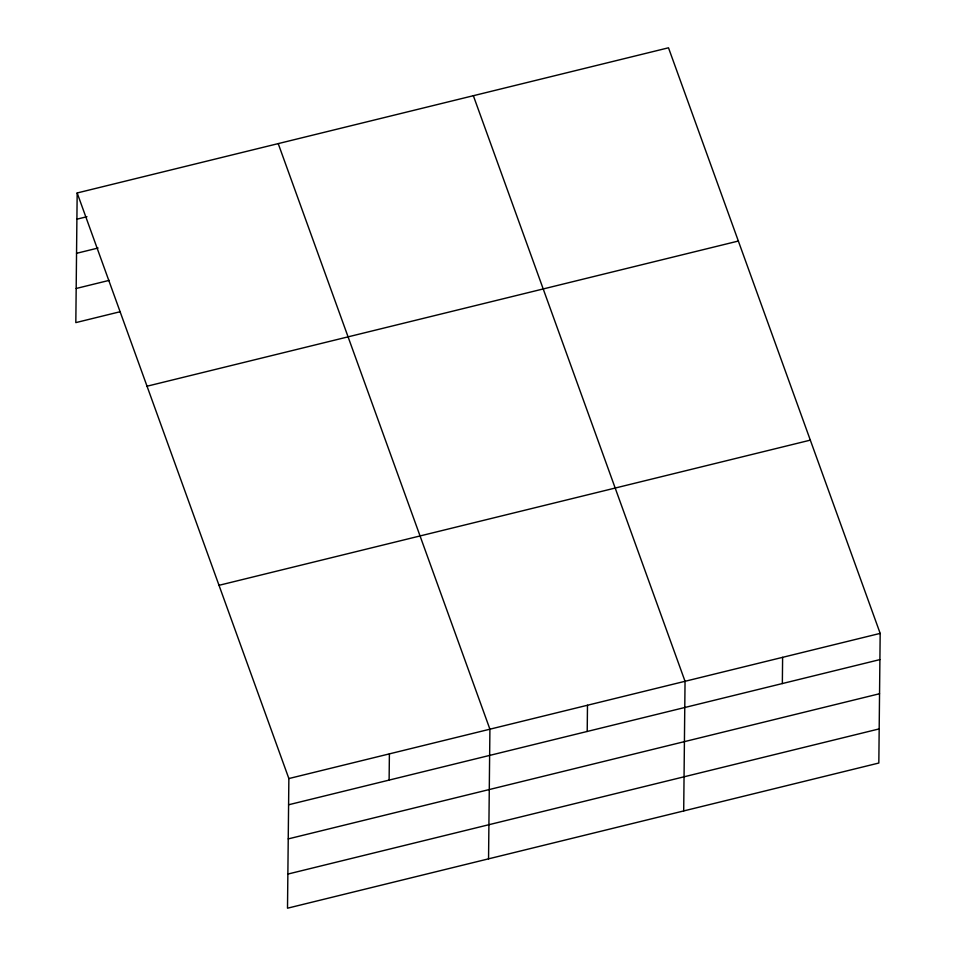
<?xml version="1.0" encoding="UTF-8"?>
<svg xmlns="http://www.w3.org/2000/svg" width="956" height="956" viewBox="0 0 956 956"><rect width="100%" height="100%" fill="white"/><g stroke="black" fill="none" stroke-linecap="round" stroke-linejoin="round"><path stroke-width="1.43" d="M77.173 192.969L288.867 778.554L287.505 908.2L878.827 763.031L880.177 633.386L668.495 47.8L77.173 192.969L75.823 322.614L120.337 311.68M389.116 780.096L389.391 753.878M488.552 858.847L489.914 729.201L278.22 143.615M587.211 731.471L587.486 705.253M683.695 810.939L685.046 681.293L473.351 95.708M782.343 683.564L782.617 657.346M76.898 219.187L86.948 216.713M76.54 253.316L98.086 248.022M76.181 288.473L109.199 280.371M147.033 386.212L738.343 241.043M219.008 585.311L810.318 440.142M288.867 778.554L880.177 633.386M288.593 804.773L879.902 659.604M288.234 838.902L879.544 693.733M287.864 874.071L879.185 728.902"/></g></svg>
